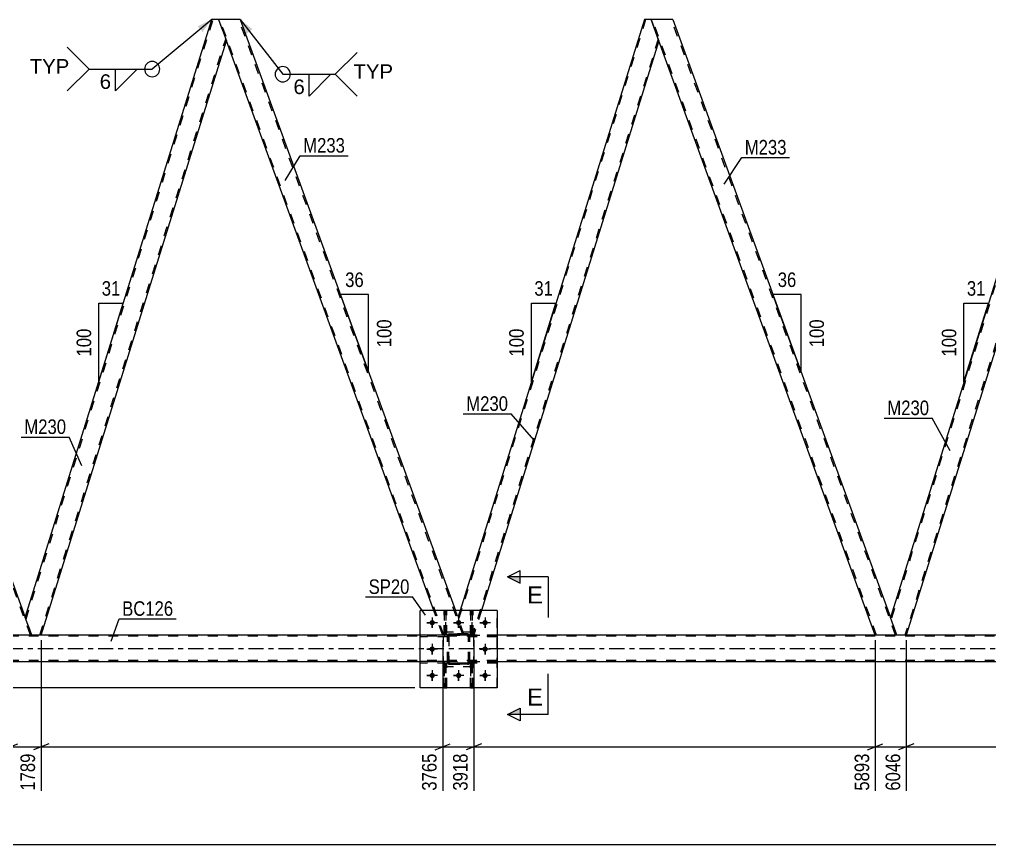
# Model space of a CAD drawing. Header units: millimetres. Extents: x 0 to 3251, y 0 to 594.
# Drawn here: x 156.7 to 347.6, y 278.7 to 441.1 of the extents above; entities that cross this region are included whole.
import ezdxf

# ---------------------------------------------------------------- set-up
doc = ezdxf.new("R2010")
doc.units = ezdxf.units.MM
doc.linetypes.add('DXK_LINE_DOT2', pattern=[3.9198, 1.9599, -1.9599])
doc.linetypes.add('DXK_LINE_DOT3', pattern=[5.9187, 2.979, -0.9799, 0.9799, -0.9799])
doc.styles.add('Arial', font='ARIAL.TTF', dxfattribs={"height": 0.2})
doc.styles.add('Arial Narrow', font='ARIALN.TTF', dxfattribs={"height": 0.2})

# ---------------------------------------------------------------- blocks, each defined once
blk = doc.blocks.new('Part-247352729-2850 - 2635')
at = {"color": 7, "linetype": 'DXK_LINE_DOT2'}
for p, q in [((240.92, 314.71), (235.52, 314.71)), ((235.52, 314.64), (235.52, 314.71)), ((240.92, 314.39), (235.52, 314.39)), ((240.32, 314.39), (240.32, 314.71)), ((240.92, 314.39), (240.92, 314.71)), ((240.92, 314.39), (240.92, 314.71))]:
    blk.add_line(p, q, dxfattribs=at)
at = {"color": 2, "linetype": 'Continuous'}
for q in [(235.52, 314.64), (235.52, 314.39)]:
    blk.add_line((235.52, 314.39), q, dxfattribs=at)
blk = doc.blocks.new('Part-247352729-2645 - 2635')
at = {"color": 7, "linetype": 'DXK_LINE_DOT2'}
for p, q in [((245.45, 314.38), (245.45, 314.38)), ((245.45, 314.38), (245.45, 313.78)), ((245.45, 309.55), (245.45, 314.38)), ((245.45, 314.38), (245.77, 314.38)), ((245.45, 313.78), (245.45, 309.55)), ((245.45, 313.78), (245.77, 313.78)), ((245.77, 313.78), (245.77, 314.38)), ((245.77, 314.38), (245.77, 309.55)), ((245.77, 309.55), (245.77, 313.78))]:
    blk.add_line(p, q, dxfattribs=at)
at = {"color": 2, "linetype": 'Continuous'}
blk.add_line((245.45, 309.55), (245.77, 309.55), dxfattribs=at)
blk = doc.blocks.new('Part-247352729-2676 - 2635')
at = {"color": 2, "linetype": 'Continuous'}
for p, q in [((364.81, 441.14), (328.11, 323.39)), ((366.13, 441.14), (364.81, 441.14)), ((366.13, 441.14), (367.68, 436.89)), ((367.68, 436.89), (331.22, 319.92)), ((329.37, 319.92), (328.11, 323.39))]:
    blk.add_line(p, q, dxfattribs=at)
at = {"color": 7, "linetype": 'DXK_LINE_DOT2'}
for p, q in [((365.07, 441.14), (328.25, 323.02)), ((367.54, 437.27), (330.97, 319.92)), ((331.22, 319.92), (329.37, 319.92))]:
    blk.add_line(p, q, dxfattribs=at)
blk = doc.blocks.new('Part-247352729-2681 - 2635')
at = {"color": 2, "linetype": 'Continuous'}
for p, q in [((285.25, 441.14), (281, 441.14)), ((285.25, 441.14), (328.11, 323.39)), ((325.12, 319.92), (282.54, 436.89))]:
    blk.add_line(p, q, dxfattribs=at)
at = {"color": 7, "linetype": 'DXK_LINE_DOT2'}
for p, q in [((281, 441.14), (282.54, 436.89)), ((325.37, 319.92), (281.25, 441.14)), ((281.25, 441.14), (281.27, 441.14)), ((329.12, 319.92), (285, 441.14)), ((329.37, 319.92), (328.11, 323.39)), ((329.37, 319.92), (325.12, 319.92))]:
    blk.add_line(p, q, dxfattribs=at)
blk = doc.blocks.new('Part-247352729-2686 - 2635')
at = {"color": 7, "linetype": 'DXK_LINE_DOT2'}
for p, q in [((279.93, 441.14), (243.11, 323.02)), ((282.41, 437.27), (245.83, 319.92)), ((243.4, 324.75), (242.98, 323.39)), ((247.59, 324.75), (246.09, 319.92)), ((244.24, 319.92), (242.98, 323.39)), ((246.09, 319.92), (244.24, 319.92))]:
    blk.add_line(p, q, dxfattribs=at)
at = {"color": 2, "linetype": 'Continuous'}
for p, q in [((279.68, 441.14), (243.4, 324.75)), ((281, 441.14), (279.68, 441.14)), ((282.54, 436.89), (281, 441.14)), ((282.54, 436.89), (247.59, 324.75))]:
    blk.add_line(p, q, dxfattribs=at)
blk = doc.blocks.new('Part-247352729-2691 - 2635')
at = {"color": 2, "linetype": 'Continuous'}
for p, q in [((200.12, 441.14), (195.86, 441.14)), ((200.12, 441.14), (242.48, 324.75)), ((238.23, 324.75), (197.41, 436.89))]:
    blk.add_line(p, q, dxfattribs=at)
at = {"color": 7, "linetype": 'DXK_LINE_DOT2'}
for p, q in [((195.86, 441.14), (197.41, 436.89)), ((240.24, 319.92), (196.12, 441.14)), ((196.12, 441.14), (196.14, 441.14)), ((243.99, 319.92), (199.86, 441.14)), ((239.98, 319.92), (238.23, 324.75)), ((244.24, 319.92), (242.48, 324.75)), ((244.24, 319.92), (239.98, 319.92))]:
    blk.add_line(p, q, dxfattribs=at)
blk = doc.blocks.new('Part-247352729-2760 - 2635')
at = {"color": 2, "linetype": 'Continuous'}
for p, q in [((235.52, 324.75), (235.52, 324.75)), ((235.52, 319.92), (235.52, 324.75)), ((235.52, 309.55), (235.52, 314.64)), ((250.72, 309.55), (235.52, 309.55)), ((250.72, 309.55), (250.72, 309.55))]:
    blk.add_line(p, q, dxfattribs=at)
at = {"color": 7, "linetype": 'DXK_LINE_DOT2'}
for p, q in [((250.72, 324.75), (235.52, 324.75)), ((250.72, 309.55), (250.72, 324.75)), ((235.52, 314.64), (235.52, 319.92))]:
    blk.add_line(p, q, dxfattribs=at)
blk = doc.blocks.new('Part-247352729-2696 - 2635')
at = {"color": 2, "linetype": 'Continuous'}
for p, q in [((157.84, 323.39), (194.55, 441.14)), ((195.86, 441.14), (194.55, 441.14)), ((195.86, 441.14), (197.41, 436.89)), ((160.95, 319.92), (197.41, 436.89)), ((159.11, 319.92), (157.84, 323.39))]:
    blk.add_line(p, q, dxfattribs=at)
at = {"color": 7, "linetype": 'DXK_LINE_DOT2'}
for p, q in [((157.98, 323.02), (194.8, 441.14)), ((160.7, 319.92), (197.28, 437.27)), ((160.95, 319.92), (159.11, 319.92))]:
    blk.add_line(p, q, dxfattribs=at)
blk = doc.blocks.new('Part-247352729-2761 - 2635')
at = {"color": 7, "linetype": 'DXK_LINE_DOT2'}
for p, q in [((240.92, 319.67), (240.96, 319.85)), ((240.96, 319.85), (240.92, 319.67)), ((240.92, 314.63), (240.92, 319.67)), ((241.16, 319.67), (241.18, 319.76)), ((241.16, 314.63), (241.16, 319.67)), ((241.18, 319.76), (241.23, 319.84)), ((241.22, 320.11), (241.4, 320.15)), ((241.4, 320.15), (241.22, 320.11)), ((241.23, 319.84), (241.31, 319.89)), ((241.31, 319.89), (241.4, 319.91)), ((244.84, 320.15), (241.4, 320.15)), ((241.4, 319.91), (244.84, 319.91)), ((244.84, 320.15), (245.03, 320.11)), ((245.03, 320.11), (244.84, 320.15)), ((244.84, 319.91), (244.94, 319.89)), ((244.94, 319.89), (245.01, 319.84)), ((245.01, 319.84), (245.07, 319.76)), ((245.07, 319.76), (245.08, 319.67)), ((245.08, 314.63), (245.08, 319.67)), ((245.29, 319.85), (245.32, 319.67)), ((245.32, 319.67), (245.29, 319.85)), ((245.32, 314.63), (245.32, 319.67)), ((240.96, 314.44), (240.92, 314.63)), ((240.92, 314.63), (240.96, 314.44)), ((241.18, 314.54), (241.16, 314.63)), ((241.23, 314.46), (241.18, 314.54)), ((241.4, 314.15), (241.22, 314.18)), ((241.22, 314.18), (241.4, 314.15)), ((241.31, 314.41), (241.23, 314.46)), ((241.4, 314.39), (241.31, 314.41)), ((244.84, 314.39), (241.4, 314.39)), ((244.84, 314.15), (241.4, 314.15)), ((244.94, 314.41), (244.84, 314.39)), ((245.03, 314.18), (244.84, 314.15)), ((244.84, 314.15), (245.03, 314.18)), ((245.01, 314.46), (244.94, 314.41)), ((245.07, 314.54), (245.01, 314.46)), ((245.08, 314.63), (245.07, 314.54)), ((245.32, 314.63), (245.29, 314.44)), ((245.29, 314.44), (245.32, 314.63))]:
    blk.add_line(p, q, dxfattribs=at)
at = {"color": 7, "linetype": 'DXK_LINE_DOT3'}
blk.add_line((243.12, 317.15), (243.12, 317.15), dxfattribs=at)
at = {"color": 7, "linetype": 'DXK_LINE_DOT2'}
for centre, start, end in [((241.4, 319.67), 112.5, 157.5), ((241.4, 319.67), 112.5, 157.5), ((244.84, 319.67), 22.5, 67.5), ((244.84, 319.67), 22.5, 67.5), ((241.4, 314.63), 202.5, 247.5), ((241.4, 314.63), 202.5, 247.5), ((244.84, 314.63), 292.5, 337.5), ((244.84, 314.63), 292.5, 337.5)]:
    blk.add_arc(centre, 0.48, start, end, dxfattribs=at)
blk = doc.blocks.new('Part-247352729-2822 - 2635')
at = {"color": 7, "linetype": 'DXK_LINE_DOT2'}
for p, q in [((245.32, 314.39), (245.32, 314.71)), ((245.32, 314.71), (250.72, 314.71)), ((250.72, 314.39), (245.32, 314.39)), ((245.92, 314.39), (245.92, 314.71)), ((250.72, 314.71), (250.72, 314.39))]:
    blk.add_line(p, q, dxfattribs=at)
blk = doc.blocks.new('Part-247352729-2701 - 2635')
at = {"color": 2, "linetype": 'Continuous'}
for p, q in [((154.85, 319.92), (110.73, 441.14)), ((110.73, 441.14), (114.99, 441.14)), ((114.99, 441.14), (157.84, 323.39))]:
    blk.add_line(p, q, dxfattribs=at)
at = {"color": 7, "linetype": 'DXK_LINE_DOT2'}
for p, q in [((155.11, 319.92), (110.98, 441.14)), ((110.98, 441.14), (111, 441.14)), ((158.85, 319.92), (114.73, 441.14)), ((159.11, 319.92), (157.84, 323.39)), ((159.11, 319.92), (154.85, 319.92))]:
    blk.add_line(p, q, dxfattribs=at)
blk = doc.blocks.new('Part-247352729-2776 - 2635')
at = {"color": 2, "linetype": 'Continuous'}
for p, q in [((235.52, 319.92), (101.13, 319.92)), ((490.94, 319.92), (250.72, 319.92)), ((235.52, 314.64), (101.13, 314.64)), ((490.94, 314.64), (250.72, 314.64))]:
    blk.add_line(p, q, dxfattribs=at)
at = {"color": 7, "linetype": 'DXK_LINE_DOT2'}
for p, q in [((775.87, 319.68), (101.13, 319.68)), ((250.72, 319.92), (235.52, 319.92)), ((775.87, 314.88), (101.13, 314.88)), ((250.72, 314.64), (235.52, 314.64))]:
    blk.add_line(p, q, dxfattribs=at)
at = {"color": 7, "linetype": 'DXK_LINE_DOT3'}
blk.add_line((101.13, 317.28), (775.87, 317.28), dxfattribs=at)
blk = doc.blocks.new('Part-247352729-2713 - 2635')
at = {"color": 7, "linetype": 'DXK_LINE_DOT2'}
for p, q in [((240.92, 319.67), (240.96, 319.85)), ((240.96, 319.85), (240.92, 319.67)), ((240.92, 314.63), (240.92, 319.67)), ((240.92, 319.67), (240.92, 319.67)), ((240.92, 314.63), (240.92, 319.67)), ((241.16, 319.67), (241.18, 319.76)), ((241.18, 319.76), (241.16, 319.67)), ((241.16, 314.63), (241.16, 319.67)), ((241.16, 319.67), (241.16, 319.67)), ((241.16, 319.67), (241.16, 314.63)), ((241.18, 319.76), (241.23, 319.84)), ((241.23, 319.84), (241.18, 319.76)), ((241.22, 320.11), (241.4, 320.15)), ((241.4, 320.15), (241.22, 320.11)), ((241.23, 319.84), (241.31, 319.89)), ((241.4, 319.91), (241.31, 319.89)), ((241.4, 320.15), (244.84, 320.15)), ((241.4, 320.15), (241.4, 320.15)), ((241.4, 320.15), (244.84, 320.15)), ((241.4, 319.91), (244.84, 319.91)), ((241.4, 319.91), (241.4, 319.91)), ((241.4, 319.91), (244.84, 319.91)), ((244.84, 320.15), (244.84, 320.15)), ((244.84, 320.15), (245.02, 320.11)), ((245.02, 320.11), (244.84, 320.15)), ((244.84, 319.91), (244.84, 319.91)), ((244.84, 319.91), (244.93, 319.89)), ((244.93, 319.89), (244.84, 319.91)), ((244.93, 319.89), (245.01, 319.84)), ((245.01, 319.84), (244.93, 319.89)), ((245.01, 319.84), (245.06, 319.76)), ((245.06, 319.76), (245.01, 319.84)), ((245.06, 319.76), (245.08, 319.67)), ((245.08, 319.67), (245.06, 319.76)), ((245.08, 314.63), (245.08, 319.67)), ((245.08, 319.67), (245.08, 319.67)), ((245.08, 314.63), (245.08, 319.67)), ((245.28, 319.85), (245.32, 319.67)), ((245.32, 319.67), (245.28, 319.85)), ((245.32, 314.63), (245.32, 319.67)), ((245.32, 319.67), (245.32, 319.67)), ((245.32, 314.63), (245.32, 319.67)), ((240.92, 314.63), (240.92, 314.63)), ((240.96, 314.44), (240.92, 314.63)), ((240.92, 314.63), (240.96, 314.44)), ((241.16, 314.63), (241.16, 314.63)), ((241.18, 314.53), (241.16, 314.63)), ((241.16, 314.63), (241.18, 314.53)), ((241.23, 314.46), (241.18, 314.53)), ((241.18, 314.53), (241.23, 314.46)), ((241.4, 314.15), (241.22, 314.18)), ((241.22, 314.18), (241.4, 314.15)), ((241.31, 314.4), (241.23, 314.46)), ((241.23, 314.46), (241.31, 314.4)), ((241.4, 314.39), (241.31, 314.4)), ((241.31, 314.4), (241.4, 314.39)), ((241.4, 314.39), (244.84, 314.39)), ((241.4, 314.39), (241.4, 314.39)), ((241.4, 314.39), (244.84, 314.39)), ((241.4, 314.15), (244.84, 314.15)), ((241.4, 314.15), (241.4, 314.15)), ((244.84, 314.15), (241.4, 314.15)), ((244.93, 314.4), (244.84, 314.39)), ((244.84, 314.39), (244.84, 314.39)), ((245.02, 314.18), (244.84, 314.15)), ((244.84, 314.15), (245.02, 314.18)), ((244.84, 314.15), (244.84, 314.15)), ((245.01, 314.46), (244.93, 314.4)), ((245.06, 314.53), (245.01, 314.46)), ((245.01, 314.46), (245.06, 314.53)), ((245.08, 314.63), (245.06, 314.53)), ((245.06, 314.53), (245.08, 314.63)), ((245.08, 314.63), (245.08, 314.63)), ((245.32, 314.63), (245.28, 314.44)), ((245.28, 314.44), (245.32, 314.63)), ((245.32, 314.63), (245.32, 314.63))]:
    blk.add_line(p, q, dxfattribs=at)
at = {"color": 7, "linetype": 'DXK_LINE_DOT3'}
blk.add_line((243.12, 317.15), (243.12, 317.15), dxfattribs=at)
at = {"color": 7, "linetype": 'DXK_LINE_DOT2'}
for centre, start, end in [((241.4, 319.67), 112.5, 157.5), ((241.4, 319.67), 112.5, 157.5), ((244.84, 319.67), 22.5, 67.5), ((244.84, 319.67), 22.5, 67.5), ((241.4, 314.63), 202.5, 247.5), ((241.4, 314.63), 202.5, 247.5), ((244.84, 314.63), 292.5, 337.5), ((244.84, 314.63), 292.5, 337.5)]:
    blk.add_arc(centre, 0.48, start, end, dxfattribs=at)
blk = doc.blocks.new('Part-247352729-2759 - 2635')
at = {"color": 2, "linetype": 'Continuous'}
for p, q in [((250.72, 324.75), (235.52, 324.75)), ((235.52, 309.55), (235.52, 324.75)), ((250.72, 324.75), (250.72, 309.55)), ((250.72, 309.55), (235.52, 309.55))]:
    blk.add_line(p, q, dxfattribs=at)
blk = doc.blocks.new('Part-247352729-2762 - 2635')
at = {"color": 7, "linetype": 'DXK_LINE_DOT2'}
for p, q in [((240.12, 313.75), (240.12, 320.55)), ((240.12, 320.55), (246.12, 320.55)), ((246.12, 313.75), (246.12, 320.55)), ((240.12, 313.75), (246.12, 313.75))]:
    blk.add_line(p, q, dxfattribs=at)
blk = doc.blocks.new('Part-247352729-2763 - 2635')
at = {"color": 7, "linetype": 'DXK_LINE_DOT2'}
for p, q in [((240.12, 313.75), (240.12, 320.55)), ((240.12, 320.55), (246.12, 320.55)), ((246.12, 313.75), (246.12, 320.55)), ((240.12, 313.75), (246.12, 313.75))]:
    blk.add_line(p, q, dxfattribs=at)
blk = doc.blocks.new('Bolt-247352729-2813 - 2635')
at = {"linetype": 'Continuous'}
for points in [[(238.44, 322.35, -1), (237.4, 322.35, -1)], [(243.64, 322.35, -1), (242.6, 322.35, -1)], [(248.84, 322.35, -1), (247.8, 322.35, -1)], [(238.44, 317.15, -1), (237.4, 317.15, -1)], [(248.84, 317.15, -1), (247.8, 317.15, -1)], [(238.44, 311.95, -1), (237.4, 311.95, -1)], [(243.64, 311.95, -1), (242.6, 311.95, -1)], [(248.84, 311.95, -1), (247.8, 311.95, -1)]]:
    blk.add_hatch(color=1, dxfattribs=at).paths.add_polyline_path(points)
at = {"color": 1, "linetype": 'Continuous'}
for p, q in [((237.92, 323.39), (237.92, 321.31)), ((243.12, 323.39), (243.12, 321.31)), ((248.32, 323.39), (248.32, 321.31)), ((238.96, 322.35), (236.88, 322.35)), ((244.16, 322.35), (242.08, 322.35)), ((249.36, 322.35), (247.28, 322.35)), ((238.96, 317.15), (236.88, 317.15)), ((237.92, 318.19), (237.92, 316.11)), ((249.36, 317.15), (247.28, 317.15)), ((248.32, 318.19), (248.32, 316.11)), ((238.96, 311.95), (236.88, 311.95)), ((237.92, 312.99), (237.92, 310.91)), ((244.16, 311.95), (242.08, 311.95)), ((243.12, 312.99), (243.12, 310.91)), ((249.36, 311.95), (247.28, 311.95)), ((248.32, 312.99), (248.32, 310.91))]:
    blk.add_line(p, q, dxfattribs=at)
blk = doc.blocks.new('Bolt-247352729-2814 - 2635')
at = {"color": 1, "linetype": 'Continuous'}
for p, q in [((237.92, 323.39), (237.92, 322.69)), ((243.12, 323.39), (243.12, 322.69)), ((248.32, 323.39), (248.32, 322.69)), ((236.88, 322.35), (237.57, 322.35)), ((237.92, 321.31), (237.92, 322)), ((238.96, 322.35), (238.27, 322.35)), ((242.08, 322.35), (242.77, 322.35)), ((243.12, 321.31), (243.12, 322)), ((244.16, 322.35), (243.47, 322.35)), ((247.28, 322.35), (247.97, 322.35)), ((248.32, 321.31), (248.32, 322)), ((249.36, 322.35), (248.67, 322.35)), ((236.88, 317.15), (237.57, 317.15)), ((237.92, 318.19), (237.92, 317.49)), ((238.96, 317.15), (238.27, 317.15)), ((247.28, 317.15), (247.97, 317.15)), ((248.32, 318.19), (248.32, 317.49)), ((249.36, 317.15), (248.67, 317.15)), ((237.92, 316.11), (237.92, 316.8)), ((248.32, 316.11), (248.32, 316.8)), ((236.88, 311.95), (237.57, 311.95)), ((237.92, 312.99), (237.92, 312.29)), ((237.92, 310.91), (237.92, 311.6)), ((238.96, 311.95), (238.27, 311.95)), ((242.08, 311.95), (242.77, 311.95)), ((243.12, 312.99), (243.12, 312.29)), ((243.12, 310.91), (243.12, 311.6)), ((244.16, 311.95), (243.47, 311.95)), ((247.28, 311.95), (247.97, 311.95)), ((248.32, 312.99), (248.32, 312.29)), ((248.32, 310.91), (248.32, 311.6)), ((249.36, 311.95), (248.67, 311.95))]:
    blk.add_line(p, q, dxfattribs=at)
blk = doc.blocks.new('Part-247352729-2825 - 2635')
at = {"color": 7, "linetype": 'DXK_LINE_DOT2'}
for p, q in [((240.92, 319.91), (235.52, 319.91)), ((235.52, 319.59), (235.52, 319.91)), ((240.92, 319.59), (235.52, 319.59)), ((240.32, 319.59), (240.32, 319.91)), ((240.92, 319.91), (240.92, 319.59))]:
    blk.add_line(p, q, dxfattribs=at)
blk = doc.blocks.new('Part-247352729-2828 - 2635')
at = {"color": 7, "linetype": 'DXK_LINE_DOT2'}
for p, q in [((240.92, 314.71), (235.52, 314.71)), ((235.52, 314.39), (235.52, 314.71)), ((240.92, 314.39), (235.52, 314.39)), ((240.32, 314.39), (240.32, 314.71)), ((240.92, 314.71), (240.92, 314.39))]:
    blk.add_line(p, q, dxfattribs=at)
blk = doc.blocks.new('Part-247352729-2831 - 2635')
at = {"color": 2, "linetype": 'Continuous'}
for p, q in [((245.68, 324.75), (245.68, 324.75)), ((246, 324.75), (245.68, 324.75)), ((246, 324.75), (246, 324.75))]:
    blk.add_line(p, q, dxfattribs=at)
at = {"color": 7, "linetype": 'DXK_LINE_DOT2'}
for p, q in [((245.68, 319.91), (245.68, 324.75)), ((246, 319.91), (246, 324.75)), ((245.68, 320.51), (246, 320.51)), ((246, 319.91), (245.68, 319.91))]:
    blk.add_line(p, q, dxfattribs=at)
blk = doc.blocks.new('Part-247352729-2837 - 2635')
at = {"color": 7, "linetype": 'DXK_LINE_DOT2'}
for p, q in [((246, 314.39), (245.68, 314.39)), ((245.68, 314.39), (245.68, 309.55)), ((245.68, 313.79), (246, 313.79)), ((246, 309.55), (246, 314.39)), ((245.68, 309.55), (246, 309.55))]:
    blk.add_line(p, q, dxfattribs=at)
blk = doc.blocks.new('Part-247352729-2843 - 2635')
at = {"color": 7, "linetype": 'DXK_LINE_DOT2'}
for p, q in [((250.72, 319.91), (245.32, 319.91)), ((245.32, 319.59), (245.32, 319.91)), ((245.32, 319.59), (245.32, 319.91)), ((245.92, 319.59), (245.32, 319.59)), ((250.72, 319.59), (245.32, 319.59)), ((245.92, 319.59), (245.92, 319.91)), ((250.72, 319.91), (250.72, 319.59))]:
    blk.add_line(p, q, dxfattribs=at)
blk = doc.blocks.new('Part-247352729-2846 - 2635')
at = {"color": 7, "linetype": 'DXK_LINE_DOT2'}
for p, q in [((250.72, 314.71), (245.32, 314.71)), ((245.32, 314.39), (245.32, 314.71)), ((245.32, 314.39), (245.32, 314.71)), ((245.92, 314.39), (245.32, 314.39)), ((250.72, 314.39), (245.32, 314.39)), ((245.92, 314.39), (245.92, 314.71)), ((250.72, 314.71), (250.72, 314.39))]:
    blk.add_line(p, q, dxfattribs=at)
blk = doc.blocks.new('Part-247352729-2849 - 2635')
at = {"color": 7, "linetype": 'DXK_LINE_DOT2'}
for p, q in [((240.92, 319.91), (235.52, 319.91)), ((235.52, 319.91), (235.52, 319.59)), ((240.92, 319.59), (235.52, 319.59)), ((240.32, 319.59), (240.32, 319.91)), ((240.92, 319.59), (240.92, 319.91)), ((240.92, 319.59), (240.92, 319.91))]:
    blk.add_line(p, q, dxfattribs=at)
blk = doc.blocks.new('Part-247352729-2853 - 2635')
at = {"color": 7, "linetype": 'DXK_LINE_DOT2'}
for p, q in [((245.77, 324.75), (245.45, 324.75)), ((245.45, 324.75), (245.45, 320.5)), ((245.45, 319.9), (245.45, 324.75)), ((245.77, 320.5), (245.77, 324.75)), ((245.77, 324.75), (245.77, 319.9)), ((245.77, 320.5), (245.45, 320.5)), ((245.45, 320.5), (245.45, 319.9)), ((245.77, 319.9), (245.45, 319.9)), ((245.77, 319.9), (245.77, 320.5)), ((245.77, 319.9), (245.77, 319.9))]:
    blk.add_line(p, q, dxfattribs=at)
blk = doc.blocks.new('Part-247352729-2856 - 2635')
at = {"color": 7, "linetype": 'DXK_LINE_DOT2'}
for p, q in [((245.32, 319.59), (245.32, 319.91)), ((245.32, 319.91), (250.72, 319.91)), ((250.72, 319.59), (245.32, 319.59)), ((245.92, 319.59), (245.92, 319.91)), ((250.72, 319.91), (250.72, 319.59))]:
    blk.add_line(p, q, dxfattribs=at)
blk = doc.blocks.new('Part-247352729-2893 - 2635')
at = {"color": 2, "linetype": 'Continuous'}
for p, q in [((240.48, 324.75), (240.48, 324.75)), ((240.8, 324.75), (240.48, 324.75)), ((240.8, 324.75), (240.8, 324.75))]:
    blk.add_line(p, q, dxfattribs=at)
at = {"color": 7, "linetype": 'DXK_LINE_DOT2'}
for p, q in [((240.48, 319.91), (240.48, 324.75)), ((240.8, 319.91), (240.8, 324.75)), ((240.48, 320.51), (240.8, 320.51)), ((240.8, 319.91), (240.48, 319.91))]:
    blk.add_line(p, q, dxfattribs=at)
blk = doc.blocks.new('Part-247352729-2899 - 2635')
at = {"color": 7, "linetype": 'DXK_LINE_DOT2'}
for p, q in [((240.8, 314.39), (240.48, 314.39)), ((240.48, 314.39), (240.48, 309.55)), ((240.48, 313.79), (240.8, 313.79)), ((240.8, 309.55), (240.8, 314.39)), ((240.48, 309.55), (240.8, 309.55))]:
    blk.add_line(p, q, dxfattribs=at)
blk = doc.blocks.new('Part-247352729-2903 - 2635')
at = {"color": 7, "linetype": 'DXK_LINE_DOT2'}
for p, q in [((240.25, 314.38), (240.25, 314.38)), ((240.25, 314.38), (240.25, 313.78)), ((240.25, 309.55), (240.25, 314.38)), ((240.25, 314.38), (240.57, 314.38)), ((240.25, 313.78), (240.25, 309.55)), ((240.25, 313.78), (240.57, 313.78)), ((240.57, 313.78), (240.57, 314.38)), ((240.57, 314.38), (240.57, 309.55)), ((240.57, 309.55), (240.57, 313.78))]:
    blk.add_line(p, q, dxfattribs=at)
at = {"color": 2, "linetype": 'Continuous'}
blk.add_line((240.25, 309.55), (240.57, 309.55), dxfattribs=at)
blk = doc.blocks.new('Part-247352729-2904 - 2635')
at = {"color": 7, "linetype": 'DXK_LINE_DOT2'}
for p, q in [((240.57, 324.75), (240.25, 324.75)), ((240.25, 324.75), (240.25, 320.5)), ((240.25, 319.9), (240.25, 324.75)), ((240.57, 320.5), (240.57, 324.75)), ((240.57, 324.75), (240.57, 319.9)), ((240.57, 320.5), (240.25, 320.5)), ((240.25, 320.5), (240.25, 319.9)), ((240.57, 319.9), (240.25, 319.9)), ((240.57, 319.9), (240.57, 320.5)), ((240.57, 319.9), (240.57, 319.9))]:
    blk.add_line(p, q, dxfattribs=at)
blk = doc.blocks.new('StraightDimension-247352729-15162 - 2635')
at = {"color": 7, "linetype": 'Continuous'}
for p, q in [((331.22, 318.92), (331.22, 289.27)), ((410.25, 318.92), (410.25, 289.27)), ((332.72, 298.48), (329.72, 297.28)), ((331.22, 297.88), (410.25, 297.88)), ((408.75, 297.28), (411.75, 298.48))]:
    blk.add_line(p, q, dxfattribs=at)
at = {"color": 0, "linetype": 'Continuous'}
blk.add_wipeout([(409.65, 297.18), (405.45, 297.18), (405.45, 288.67), (409.65, 288.67)], dxfattribs=at)
at = {"color": 3, "linetype": 'Continuous', "style": 'Arial Narrow'}
blk.add_text('8022', height=2.863, rotation=90.0002, dxfattribs=at).set_placement((409.05, 289.27))
blk = doc.blocks.new('StraightDimension-247352729-15166 - 2635')
at = {"color": 7, "linetype": 'Continuous'}
for p, q in [((160.95, 318.92), (160.95, 289.27)), ((239.98, 318.92), (239.98, 289.27)), ((162.45, 298.48), (159.45, 297.28)), ((160.95, 297.88), (239.98, 297.88)), ((238.48, 297.28), (241.48, 298.48))]:
    blk.add_line(p, q, dxfattribs=at)
at = {"color": 0, "linetype": 'Continuous'}
blk.add_wipeout([(239.38, 297.18), (235.18, 297.18), (235.18, 288.67), (239.38, 288.67)], dxfattribs=at)
at = {"color": 3, "linetype": 'Continuous', "style": 'Arial Narrow'}
blk.add_text('3765', height=2.863, rotation=90.0002, dxfattribs=at).set_placement((238.78, 289.27))
blk = doc.blocks.new('StraightDimension-247352729-15163 - 2635')
at = {"color": 7, "linetype": 'Continuous'}
for p, q in [((325.12, 318.92), (325.12, 289.27)), ((331.22, 318.92), (331.22, 289.27)), ((323.62, 297.28), (326.62, 298.48)), ((325.12, 297.88), (331.22, 297.88)), ((332.72, 298.48), (329.72, 297.28))]:
    blk.add_line(p, q, dxfattribs=at)
at = {"color": 0, "linetype": 'Continuous'}
blk.add_wipeout([(330.62, 297.18), (326.42, 297.18), (326.42, 288.67), (330.62, 288.67)], dxfattribs=at)
at = {"color": 3, "linetype": 'Continuous', "style": 'Arial Narrow'}
blk.add_text('6046', height=2.863, rotation=90.0002, dxfattribs=at).set_placement((330.02, 289.27))
blk = doc.blocks.new('StraightDimension-247352729-15165 - 2635')
at = {"color": 7, "linetype": 'Continuous'}
for p, q in [((239.98, 318.92), (239.98, 289.27)), ((246.09, 318.92), (246.09, 289.27)), ((238.48, 297.28), (241.48, 298.48)), ((239.98, 297.88), (246.09, 297.88)), ((247.59, 298.48), (244.59, 297.28))]:
    blk.add_line(p, q, dxfattribs=at)
at = {"color": 0, "linetype": 'Continuous'}
blk.add_wipeout([(245.49, 297.18), (241.29, 297.18), (241.29, 288.67), (245.49, 288.67)], dxfattribs=at)
at = {"color": 3, "linetype": 'Continuous', "style": 'Arial Narrow'}
blk.add_text('3918', height=2.863, rotation=90.0002, dxfattribs=at).set_placement((244.89, 289.27))
blk = doc.blocks.new('StraightDimension-247352729-15164 - 2635')
at = {"color": 7, "linetype": 'Continuous'}
for p, q in [((246.09, 318.92), (246.09, 289.27)), ((325.12, 318.92), (325.12, 289.27)), ((247.59, 298.48), (244.59, 297.28)), ((246.09, 297.88), (325.12, 297.88)), ((323.62, 297.28), (326.62, 298.48))]:
    blk.add_line(p, q, dxfattribs=at)
at = {"color": 0, "linetype": 'Continuous'}
blk.add_wipeout([(324.52, 297.18), (320.32, 297.18), (320.32, 288.67), (324.52, 288.67)], dxfattribs=at)
at = {"color": 3, "linetype": 'Continuous', "style": 'Arial Narrow'}
blk.add_text('5893', height=2.863, rotation=90.0002, dxfattribs=at).set_placement((323.92, 289.27))
blk = doc.blocks.new('StraightDimension-247352729-15167 - 2635')
at = {"color": 7, "linetype": 'Continuous'}
for p, q in [((154.85, 318.92), (154.85, 289.27)), ((160.95, 318.92), (160.95, 289.27)), ((153.35, 297.28), (156.35, 298.48)), ((154.85, 297.88), (160.95, 297.88)), ((162.45, 298.48), (159.45, 297.28))]:
    blk.add_line(p, q, dxfattribs=at)
at = {"color": 0, "linetype": 'Continuous'}
blk.add_wipeout([(160.35, 297.18), (156.15, 297.18), (156.15, 288.67), (160.35, 288.67)], dxfattribs=at)
at = {"color": 3, "linetype": 'Continuous', "style": 'Arial Narrow'}
blk.add_text('1789', height=2.863, rotation=90.0002, dxfattribs=at).set_placement((159.75, 289.27))
blk = doc.blocks.new('AngleDimension-247352729-15189 - 2635')
at = {"color": 7, "linetype": 'Continuous'}
for p, q in [((172.3, 385.24), (177.12, 385.24)), ((172.3, 369.78), (177.12, 385.24)), ((172.3, 369.78), (172.3, 385.24)), ((175.57, 380.27), (177.12, 385.24))]:
    blk.add_line(p, q, dxfattribs=at)
at = {"color": 0}
for points in [[(177.14, 386.14), (177.14, 390.34), (172.28, 390.34), (172.28, 386.14)], [(171.4, 380.85), (167.2, 380.85), (167.2, 374.17), (171.4, 374.17)]]:
    blk.add_wipeout(points, dxfattribs=at)
at = {"color": 3, "style": 'Arial Narrow'}
blk.add_text('31', height=2.863, dxfattribs=at).set_placement((172.88, 386.74))
blk.add_text('100', height=2.863, rotation=90.0002, dxfattribs=at).set_placement((170.8, 374.77))
blk = doc.blocks.new('AngleDimension-247352729-15190 - 2635')
at = {"color": 7, "linetype": 'Continuous'}
for p, q in [((222.53, 379.56), (219.85, 386.95)), ((225.39, 386.95), (219.85, 386.95)), ((225.39, 371.72), (219.85, 386.95)), ((225.39, 371.72), (225.39, 386.95))]:
    blk.add_line(p, q, dxfattribs=at)
at = {"color": 0}
for points in [[(225.04, 387.85), (225.04, 392.05), (220.19, 392.05), (220.19, 387.85)], [(230.49, 382.68), (226.29, 382.68), (226.29, 375.99), (230.49, 375.99)]]:
    blk.add_wipeout(points, dxfattribs=at)
at = {"color": 3, "style": 'Arial Narrow'}
blk.add_text('36', height=2.863, dxfattribs=at).set_placement((220.79, 388.45))
blk.add_text('100', height=2.863, rotation=90.0002, dxfattribs=at).set_placement((229.89, 376.59))
blk = doc.blocks.new('AngleDimension-247352729-15192 - 2635')
at = {"color": 7, "linetype": 'Continuous'}
for p, q in [((307.67, 379.56), (304.98, 386.95)), ((310.52, 386.95), (304.98, 386.95)), ((310.52, 371.72), (304.98, 386.95)), ((310.52, 371.72), (310.52, 386.95))]:
    blk.add_line(p, q, dxfattribs=at)
at = {"color": 0}
for points in [[(310.18, 387.85), (310.18, 392.05), (305.32, 392.05), (305.32, 387.85)], [(315.62, 382.68), (311.42, 382.68), (311.42, 375.99), (315.62, 375.99)]]:
    blk.add_wipeout(points, dxfattribs=at)
at = {"color": 3, "style": 'Arial Narrow'}
blk.add_text('36', height=2.863, dxfattribs=at).set_placement((305.92, 388.45))
blk.add_text('100', height=2.863, rotation=90.0002, dxfattribs=at).set_placement((315.02, 376.59))
blk = doc.blocks.new('AngleDimension-247352729-15204 - 2635')
at = {"color": 7, "linetype": 'Continuous'}
for p, q in [((257.43, 385.24), (262.26, 385.24)), ((257.43, 369.78), (262.26, 385.24)), ((257.43, 369.78), (257.43, 385.24)), ((260.71, 380.27), (262.26, 385.24))]:
    blk.add_line(p, q, dxfattribs=at)
at = {"color": 0}
for points in [[(262.27, 386.14), (262.27, 390.34), (257.42, 390.34), (257.42, 386.14)], [(256.53, 380.85), (252.33, 380.85), (252.33, 374.17), (256.53, 374.17)]]:
    blk.add_wipeout(points, dxfattribs=at)
at = {"color": 3, "style": 'Arial Narrow'}
blk.add_text('31', height=2.863, dxfattribs=at).set_placement((258.02, 386.74))
blk.add_text('100', height=2.863, rotation=90.0002, dxfattribs=at).set_placement((255.93, 374.77))
blk = doc.blocks.new('AngleDimension-247352729-15206 - 2635')
at = {"color": 7, "linetype": 'Continuous'}
for p, q in [((342.57, 385.24), (347.39, 385.24)), ((342.57, 369.78), (347.39, 385.24)), ((342.57, 369.78), (342.57, 385.24)), ((345.84, 380.27), (347.39, 385.24))]:
    blk.add_line(p, q, dxfattribs=at)
at = {"color": 0}
for points in [[(347.41, 386.14), (347.41, 390.34), (342.55, 390.34), (342.55, 386.14)], [(341.67, 380.85), (337.47, 380.85), (337.47, 374.17), (341.67, 374.17)]]:
    blk.add_wipeout(points, dxfattribs=at)
at = {"color": 3, "style": 'Arial Narrow'}
blk.add_text('31', height=2.863, dxfattribs=at).set_placement((343.15, 386.74))
blk.add_text('100', height=2.863, rotation=90.0002, dxfattribs=at).set_placement((341.07, 374.77))
blk = doc.blocks.new('StraightDimension-247352729-32706 - 2635')
at = {"color": 7, "linetype": 'Continuous'}
blk.add_line((234.52, 309.55), (25.6, 309.55), dxfattribs=at)
blk = doc.blocks.new('StraightDimension-247352729-34825 - 2635')
at = {"color": 7, "linetype": 'Continuous'}
blk.add_line((49.4, 278.65), (786.73, 278.65), dxfattribs=at)
blk = doc.blocks.new('Mark-247352729-2672 - 2635')
at = {"color": 0}
blk.add_wipeout([(335.73, 363.22), (335.73, 366.22), (327.5, 366.22), (327.5, 363.22)], dxfattribs=at)
blk.add_wipeout([(335.73, 363.22), (335.73, 366.22), (327.5, 366.22), (327.5, 363.22)], dxfattribs=at)
at = {"color": 30, "linetype": 'Continuous'}
for p in [(326.9, 362.62), (339.83, 356.18)]:
    blk.add_line(p, (336.33, 362.62), dxfattribs=at)
at = {"color": 3, "style": 'Arial Narrow'}
blk.add_text('M230', height=2.863, dxfattribs=at).set_placement((327.5, 363.22))
blk = doc.blocks.new('Mark-247352729-2677 - 2635')
at = {"color": 0}
blk.add_wipeout([(307.66, 414.54), (307.66, 417.54), (299.44, 417.54), (299.44, 414.54)], dxfattribs=at)
blk.add_wipeout([(307.66, 414.54), (307.66, 417.54), (299.44, 417.54), (299.44, 414.54)], dxfattribs=at)
at = {"color": 30, "linetype": 'Continuous'}
for p, q in [((295.38, 408.7), (298.84, 413.94)), ((298.84, 413.94), (308.26, 413.94))]:
    blk.add_line(p, q, dxfattribs=at)
at = {"color": 3, "style": 'Arial Narrow'}
blk.add_text('M233', height=2.863, dxfattribs=at).set_placement((299.44, 414.54))
blk = doc.blocks.new('Mark-247352729-2682 - 2635')
at = {"color": 0}
blk.add_wipeout([(252.85, 364.06), (252.85, 367.06), (244.63, 367.06), (244.63, 364.06)], dxfattribs=at)
blk.add_wipeout([(252.85, 364.06), (252.85, 367.06), (244.63, 367.06), (244.63, 364.06)], dxfattribs=at)
at = {"color": 30, "linetype": 'Continuous'}
for p in [(244.03, 363.46), (257.91, 358.35)]:
    blk.add_line(p, (253.45, 363.46), dxfattribs=at)
at = {"color": 3, "style": 'Arial Narrow'}
blk.add_text('M230', height=2.863, dxfattribs=at).set_placement((244.63, 364.06))
blk = doc.blocks.new('Mark-247352729-2687 - 2635')
at = {"color": 0}
blk.add_wipeout([(220.75, 414.91), (220.75, 417.91), (212.53, 417.91), (212.53, 414.91)], dxfattribs=at)
blk.add_wipeout([(220.75, 414.91), (220.75, 417.91), (212.53, 417.91), (212.53, 414.91)], dxfattribs=at)
at = {"color": 30, "linetype": 'Continuous'}
for p, q in [((208.95, 409.44), (211.93, 414.31)), ((211.93, 414.31), (221.35, 414.31))]:
    blk.add_line(p, q, dxfattribs=at)
at = {"color": 3, "style": 'Arial Narrow'}
blk.add_text('M233', height=2.863, dxfattribs=at).set_placement((212.53, 414.91))
blk = doc.blocks.new('Mark-247352729-2755 - 2635')
at = {"color": 0}
blk.add_wipeout([(233.45, 328.01), (233.45, 331.01), (225.41, 331.01), (225.41, 328.01)], dxfattribs=at)
blk.add_wipeout([(233.45, 328.01), (233.45, 331.01), (225.41, 331.01), (225.41, 328.01)], dxfattribs=at)
at = {"color": 30, "linetype": 'Continuous'}
for p in [(224.81, 327.41), (236.58, 323.82)]:
    blk.add_line(p, (234.05, 327.41), dxfattribs=at)
at = {"color": 3, "style": 'Arial Narrow'}
blk.add_text('SP20', height=2.863, dxfattribs=at).set_placement((225.41, 328.01))
blk = doc.blocks.new('Mark-247352729-2692 - 2635')
at = {"color": 0}
blk.add_wipeout([(165.87, 359.51), (165.87, 362.51), (157.65, 362.51), (157.65, 359.51)], dxfattribs=at)
blk.add_wipeout([(165.87, 359.51), (165.87, 362.51), (157.65, 362.51), (157.65, 359.51)], dxfattribs=at)
at = {"color": 30, "linetype": 'Continuous'}
for p in [(157.05, 358.91), (168.95, 353.21)]:
    blk.add_line(p, (166.47, 358.91), dxfattribs=at)
at = {"color": 3, "style": 'Arial Narrow'}
blk.add_text('M230', height=2.863, dxfattribs=at).set_placement((157.65, 359.51))
blk = doc.blocks.new('Mark-247352729-2772 - 2635')
at = {"color": 0}
blk.add_wipeout([(186.95, 323.7), (186.95, 326.7), (176.9, 326.7), (176.9, 323.7)], dxfattribs=at)
blk.add_wipeout([(186.95, 323.7), (186.95, 326.7), (176.9, 326.7), (176.9, 323.7)], dxfattribs=at)
at = {"color": 30, "linetype": 'Continuous'}
for p, q in [((174.71, 318.69), (176.3, 323.1)), ((176.3, 323.1), (187.55, 323.1))]:
    blk.add_line(p, q, dxfattribs=at)
at = {"color": 3, "style": 'Arial Narrow'}
blk.add_text('BC126', height=2.863, dxfattribs=at).set_placement((176.9, 323.7))
blk = doc.blocks.new('SectionMark-247352729-3977 - 2635')
at = {"linetype": 'Continuous'}
for points in [[(255.22, 331.39), (255.22, 330.14), (252.72, 331.39)], [(255.22, 305.53), (255.22, 304.28), (252.72, 304.28)]]:
    blk.add_hatch(color=6, dxfattribs=at).paths.add_polyline_path(points)
at = {"color": 6, "linetype": 'Continuous'}
for p, q in [((252.72, 331.39), (255.22, 332.64)), ((255.22, 330.14), (255.22, 332.64)), ((260.72, 331.39), (252.72, 331.39)), ((252.72, 331.39), (255.22, 330.14)), ((260.72, 331.39), (260.72, 323.39)), ((260.72, 304.28), (260.72, 312.28)), ((252.72, 304.28), (255.22, 305.53)), ((255.22, 305.53), (255.22, 303.03)), ((260.72, 304.28), (252.72, 304.28)), ((255.22, 303.03), (252.72, 304.28))]:
    blk.add_line(p, q, dxfattribs=at)
at = {"color": 0, "linetype": 'Continuous'}
for points in [[(259.72, 326.14), (259.72, 329.64), (256.61, 329.64), (256.61, 326.14)], [(259.72, 306.03), (259.72, 309.53), (256.61, 309.53), (256.61, 306.03)]]:
    blk.add_wipeout(points, dxfattribs=at)
at = {"color": 3, "linetype": 'Continuous', "style": 'Arial'}
for p in [(256.61, 326.14), (256.61, 306.03)]:
    blk.add_text('E', height=3.34, dxfattribs=at).set_placement(p)
blk = doc.blocks.new('WeldMark-247352729-15220 - 2635')
at = {"linetype": 'Continuous'}
blk.add_hatch(color=30, dxfattribs=at).paths.add_polyline_path([(191.76, 439.8), (194.55, 441.14), (192.72, 438.65)])
at = {"color": 30, "linetype": 'Continuous'}
blk.add_line((194.55, 441.14), (182.81, 431.36), dxfattribs=at)
at = {"color": 3, "linetype": 'Continuous'}
for q in [(166.1, 435.65), (166.1, 427.08)]:
    blk.add_line((170.38, 431.36), q, dxfattribs=at)
for start, end in [(90, 270), (270, 90)]:
    blk.add_arc((182.81, 431.36), 1.5, start, end, dxfattribs=at)
at = {"color": 0}
blk.add_wipeout([(174.91, 427.26), (174.91, 430.66), (172.28, 430.66), (172.28, 427.26)], dxfattribs=at)
at = {"color": 30, "linetype": 'Continuous'}
blk.add_line((170.38, 431.36), (182.81, 431.36), dxfattribs=at)
at = {"color": 3, "linetype": 'Continuous'}
for p, q in [((175.57, 431.36), (179.85, 431.36)), ((179.85, 431.36), (175.57, 427.08)), ((175.57, 427.08), (175.57, 431.36))]:
    blk.add_line(p, q, dxfattribs=at)
at = {"color": 3, "style": 'Arial'}
blk.add_text('6', height=2.87, dxfattribs=at).set_placement((172.48, 427.46))
at = {"color": 0, "linetype": 'Continuous'}
blk.add_wipeout([(166.48, 430.46), (166.48, 433.46), (158.71, 433.46), (158.71, 430.46)], dxfattribs=at)
blk.add_wipeout([(166.48, 430.46), (166.48, 433.46), (158.71, 433.46), (158.71, 430.46)], dxfattribs=at)
at = {"color": 3, "linetype": 'Continuous', "style": 'Arial'}
blk.add_text('TYP', height=2.865, dxfattribs=at).set_placement((158.71, 430.46))
blk = doc.blocks.new('WeldMark-247352729-15223 - 2635')
at = {"linetype": 'Continuous'}
blk.add_hatch(color=30, dxfattribs=at).paths.add_polyline_path([(201.37, 438.31), (200.12, 441.14), (202.55, 439.23)])
at = {"color": 30, "linetype": 'Continuous'}
blk.add_line((200.12, 441.14), (208.51, 430.34), dxfattribs=at)
at = {"color": 3, "linetype": 'Continuous'}
for q in [(223.12, 434.62), (223.12, 426.05)]:
    blk.add_line((218.83, 430.34), q, dxfattribs=at)
blk.add_arc((208.51, 430.34), 1.5, 90, 270, dxfattribs=at)
at = {"color": 0}
blk.add_wipeout([(213.03, 426.24), (213.03, 429.64), (210.41, 429.64), (210.41, 426.24)], dxfattribs=at)
at = {"color": 30, "linetype": 'Continuous'}
blk.add_line((208.51, 430.34), (218.83, 430.34), dxfattribs=at)
at = {"color": 3, "linetype": 'Continuous'}
for p, q in [((213.69, 430.34), (217.98, 430.34)), ((217.98, 430.34), (213.69, 426.05)), ((213.69, 426.05), (213.69, 430.34))]:
    blk.add_line(p, q, dxfattribs=at)
blk.add_arc((208.51, 430.34), 1.5, 270, 90, dxfattribs=at)
at = {"color": 3, "style": 'Arial'}
blk.add_text('6', height=2.87, dxfattribs=at).set_placement((210.61, 426.44))
at = {"color": 0, "linetype": 'Continuous'}
blk.add_wipeout([(230.21, 429.44), (230.21, 432.44), (222.43, 432.44), (222.43, 429.44)], dxfattribs=at)
blk.add_wipeout([(230.21, 429.44), (230.21, 432.44), (222.43, 432.44), (222.43, 429.44)], dxfattribs=at)
at = {"color": 3, "linetype": 'Continuous', "style": 'Arial'}
blk.add_text('TYP', height=2.865, dxfattribs=at).set_placement((222.43, 429.44))

msp = doc.modelspace()

# ---------------------------------------------------------------- block references
for name in ['Part-247352729-2701 - 2635', 'Part-247352729-2696 - 2635', 'Part-247352729-2691 - 2635', 'Part-247352729-2686 - 2635', 'Part-247352729-2681 - 2635', 'Part-247352729-2676 - 2635', 'Part-247352729-2760 - 2635', 'Part-247352729-2759 - 2635', 'Part-247352729-2904 - 2635', 'Part-247352729-2893 - 2635', 'Part-247352729-2853 - 2635', 'Part-247352729-2831 - 2635', 'Bolt-247352729-2813 - 2635', 'Bolt-247352729-2814 - 2635', 'Part-247352729-2776 - 2635', 'Part-247352729-2825 - 2635', 'Part-247352729-2849 - 2635', 'Part-247352729-2762 - 2635', 'Part-247352729-2763 - 2635', 'Part-247352729-2761 - 2635', 'Part-247352729-2713 - 2635', 'Part-247352729-2843 - 2635', 'Part-247352729-2856 - 2635', 'Part-247352729-2850 - 2635', 'Part-247352729-2828 - 2635', 'Part-247352729-2903 - 2635', 'Part-247352729-2899 - 2635', 'Part-247352729-2822 - 2635', 'Part-247352729-2846 - 2635', 'Part-247352729-2645 - 2635', 'Part-247352729-2837 - 2635']:
    msp.add_blockref(name, (0, 0))

# ---------------------------------------------------------------- next in the draw order: block references
for name in ['AngleDimension-247352729-15190 - 2635', 'AngleDimension-247352729-15192 - 2635', 'AngleDimension-247352729-15189 - 2635', 'AngleDimension-247352729-15204 - 2635', 'AngleDimension-247352729-15206 - 2635', 'StraightDimension-247352729-15166 - 2635', 'StraightDimension-247352729-15162 - 2635']:
    msp.add_blockref(name, (0, 0))

# ---------------------------------------------------------------- next in the draw order: block references
for name in ['StraightDimension-247352729-15167 - 2635', 'StraightDimension-247352729-15165 - 2635', 'StraightDimension-247352729-15163 - 2635']:
    msp.add_blockref(name, (0, 0))

# ---------------------------------------------------------------- next in the draw order: block references
for name in ['StraightDimension-247352729-32706 - 2635', 'StraightDimension-247352729-15164 - 2635']:
    msp.add_blockref(name, (0, 0))

# ---------------------------------------------------------------- next in the draw order: block references
msp.add_blockref('StraightDimension-247352729-34825 - 2635', (0, 0))

# ---------------------------------------------------------------- next in the draw order: block references
for name in ['WeldMark-247352729-15220 - 2635', 'WeldMark-247352729-15223 - 2635', 'Mark-247352729-2687 - 2635', 'Mark-247352729-2677 - 2635', 'Mark-247352729-2682 - 2635', 'Mark-247352729-2672 - 2635', 'Mark-247352729-2692 - 2635', 'SectionMark-247352729-3977 - 2635', 'Mark-247352729-2755 - 2635', 'Mark-247352729-2772 - 2635']:
    msp.add_blockref(name, (0, 0))

doc.saveas('drawing.dxf')
